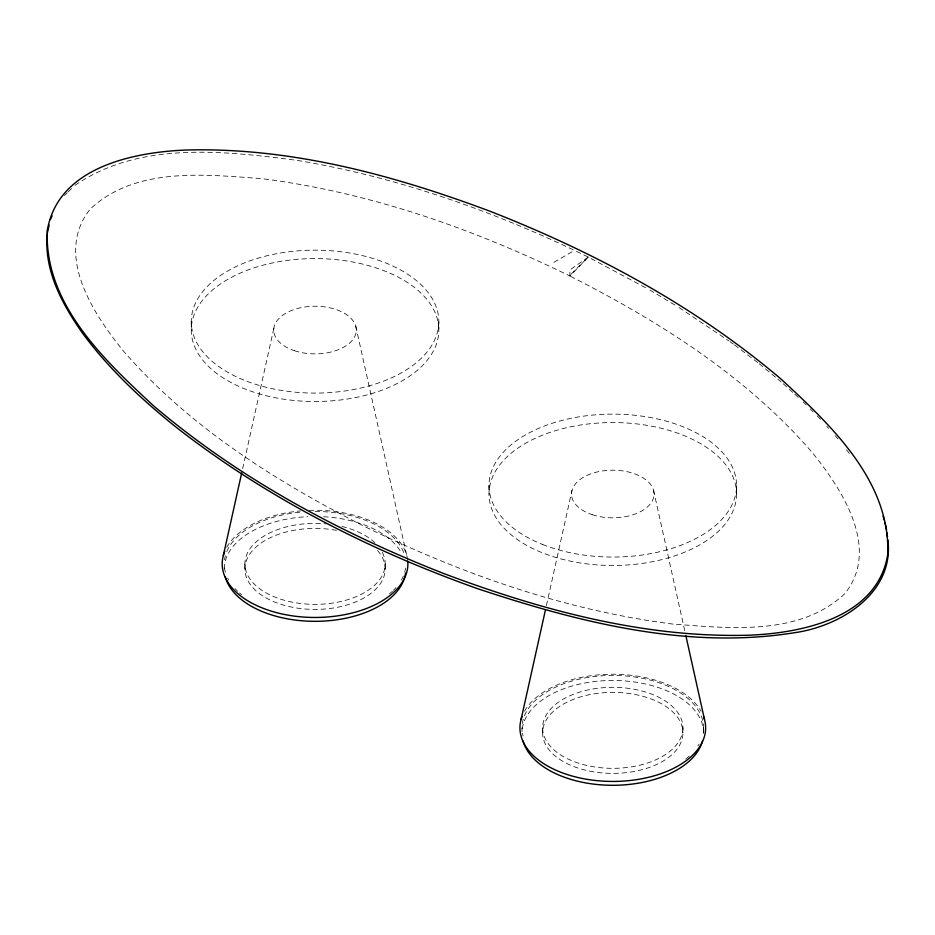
<?xml version="1.0" encoding="UTF-8"?>
<svg xmlns="http://www.w3.org/2000/svg" width="935" height="935" viewBox="0 0 935 935"><rect width="100%" height="100%" fill="white"/><g stroke="black" fill="none" stroke-linecap="round" stroke-linejoin="round"><path stroke-width="0.7" stroke-dasharray="4.67 3.51" d="M242.644 468.657L274.294 326.315M546.402 605.576L572.033 490.291M75.057 185.27C139.631 140.94 224.096 150.862 297.505 160.423C398.684 177.369 496.333 212 588.279 257.078L569.462 275.79C658.743 321.102 745.861 375.823 811.942 452.166C841.804 489.075 880.957 548.331 844.819 593.655C799.507 636.291 729.954 628.273 672.908 624.077C565.675 610.473 462.358 574.219 365.538 526.966C276.257 481.654 189.139 426.944 123.058 350.602C93.196 313.692 54.043 254.437 90.181 209.113C135.493 166.477 205.045 174.494 262.092 178.69C369.477 192.318 472.935 228.654 569.894 276L588.279 257.078L648.598 289.336M64.34 195.497L67.262 192.703M68.243 191.78L73.105 187.129M588.279 257.078L569.894 269.935L569.894 276M553.894 262.314L574.406 250.463M649.86 290.037L677.84 306.809M679.055 307.545L728.774 340.854M729.919 341.661L733.367 344.068M734.489 344.921L758.145 362.862M759.243 363.762L776.751 378.231M777.85 379.142L781.134 381.854M783.238 383.759L793.757 393.296M794.808 394.254L799.028 398.065M803.177 401.933L806.18 404.937M810.178 408.946L813.169 411.949M817.178 415.958L821.175 419.967M826.774 426.267L828.644 428.37M835.177 435.71L837.982 438.866M846.526 449.817L850.792 455.287M653.542 490.291L684.864 631.195M355.803 326.315L406.748 555.472M736.57 485.592L736.57 494.019A123.794 71.469 0 0 1 550.89 555.904A123.794 71.469 0 0 1 550.89 432.122A123.794 71.469 0 0 1 736.57 494.019M703.564 727.839L703.564 732.9M682.936 727.839A70.148 40.497 0 0 1 577.701 762.902A70.148 40.497 0 0 1 577.725 692.753A70.148 40.497 0 0 1 682.936 727.839L682.936 732.888A70.148 40.497 0 0 1 577.701 767.951A70.148 40.497 0 0 1 577.725 697.802A70.148 40.497 0 0 1 682.936 732.888M542.639 727.827L542.639 732.876M522.01 731.614L522.01 727.816A90.777 52.407 0 0 0 522.291 731.93M488.993 485.592L488.993 494.019M438.831 321.628A123.794 71.469 0 0 1 253.151 383.514A123.794 71.469 0 0 1 253.151 259.731A123.794 71.469 0 0 1 438.831 321.628L438.831 330.043A123.794 71.469 0 0 1 253.151 391.94A123.794 71.469 0 0 1 253.151 268.158A123.794 71.469 0 0 1 438.831 330.043M385.197 563.875L385.197 568.924M244.9 563.852L244.9 568.912M191.254 321.628L191.254 330.043M524.488 711.266A92.845 53.599 0 0 1 612.787 674.228A92.845 53.599 0 0 1 701.086 711.266M522.291 723.713A90.777 52.407 0 0 1 619.928 675.584A90.777 52.407 0 0 1 703.284 731.953M699.111 744.038A90.777 52.407 0 0 1 697.942 745.978M689.235 756.099A90.777 52.407 0 0 1 682.947 761.09M523.121 736.02A90.777 52.407 0 0 1 522.501 733.297M522.291 728.762A90.777 52.407 0 0 1 619.928 680.633A90.777 52.407 0 0 1 703.284 737.002M226.749 547.302A92.845 53.599 0 0 1 300.521 510.919M309.216 510.37A92.845 53.599 0 0 1 407.602 559.656M382.31 552.363A70.148 40.497 0 0 1 324.796 603.963A70.148 40.497 0 0 1 244.9 563.501A70.148 40.497 0 0 1 326.034 523.869M341.906 526.452A70.148 40.497 0 0 1 374.865 542.709M405.545 567.989A90.777 52.407 0 0 1 404.703 572.068M403.312 576.112A90.777 52.407 0 0 1 401.372 580.062M395.926 587.671A90.777 52.407 0 0 1 393.354 590.371M392.431 591.259A90.777 52.407 0 0 1 389.509 593.842M241.592 594.66A90.777 52.407 0 0 1 239.559 592.977M237.63 591.236A90.777 52.407 0 0 1 234.977 588.559M228.701 580.051A90.777 52.407 0 0 1 227.673 578.075M225.382 572.056A90.777 52.407 0 0 1 224.54 567.966M224.552 559.738A90.777 52.407 0 0 1 225.382 555.659M226.784 551.615A90.777 52.407 0 0 1 300.86 512.1M315.06 511.457A90.777 52.407 0 0 1 404.703 555.67M377.553 550.54A70.148 40.497 0 0 1 329.611 608.533A70.148 40.497 0 0 1 244.993 566.785A70.148 40.497 0 0 1 336.74 530.402M224.271 568.901A90.777 52.407 0 0 1 307.942 516.669M323.603 516.739A90.777 52.407 0 0 1 401.384 552.725M542.674 544.497A123.794 71.469 0 0 0 736.196 491.202A123.794 71.469 0 0 0 559.492 421.089A123.794 71.469 0 0 0 542.674 544.497M592.159 514.647A41.269 23.819 0 0 0 654.044 494.019A41.269 23.819 0 0 0 592.159 473.379A41.269 23.819 0 0 0 592.159 514.647M294.408 350.683A41.269 23.819 0 0 0 356.305 330.043A41.269 23.819 0 0 0 294.408 309.415A41.269 23.819 0 0 0 294.408 350.683"/><path stroke-width="1.4" d="M47.241 234.627C43.933 270.799 62.4 304.506 82.502 333.152C109.044 369.185 142.015 399.899 176.855 427.774C266.896 497.958 369.909 550.329 477.224 588.547C578.333 622.196 686.699 649.825 793.757 632.831C840.121 626.567 894.608 593.234 887.876 539.799M223.348 555.472L241.697 472.923M521.087 719.447L545.456 609.854M47.288 233.294L49.158 225.066M50.408 219.585L52.115 215.798M883.096 516.073L884.253 520.187M885.036 522.922L886.567 529.865M685.811 635.473L704.487 719.447M886.941 532.705L887.502 536.959M703.599 716.689A92.845 53.599 0 0 1 612.787 781.438A92.845 53.599 0 0 1 521.975 716.689M702.442 741.093A90.777 52.407 0 0 1 612.764 785.295A90.777 52.407 0 0 1 523.121 741.069M407.753 561.058A92.845 53.599 0 0 1 306.551 617.24A92.845 53.599 0 0 1 224.774 551.346M405.545 573.038A90.777 52.407 0 0 1 318.59 621.284A90.777 52.407 0 0 1 225.382 577.105M47.288 230.594C44.284 303.945 104.241 360.162 153.866 406.094C239.547 478.872 339.861 532.775 444.172 573.693C541.143 610.076 643.771 637.974 748.14 635.227C801.868 633.24 877.229 617.825 887.712 554.654C890.716 481.303 830.759 425.074 781.134 379.154C695.453 306.376 595.139 252.473 490.828 211.555C393.857 175.172 291.229 147.274 186.86 150.009C133.132 152.008 57.771 167.423 47.288 230.594"/></g></svg>
